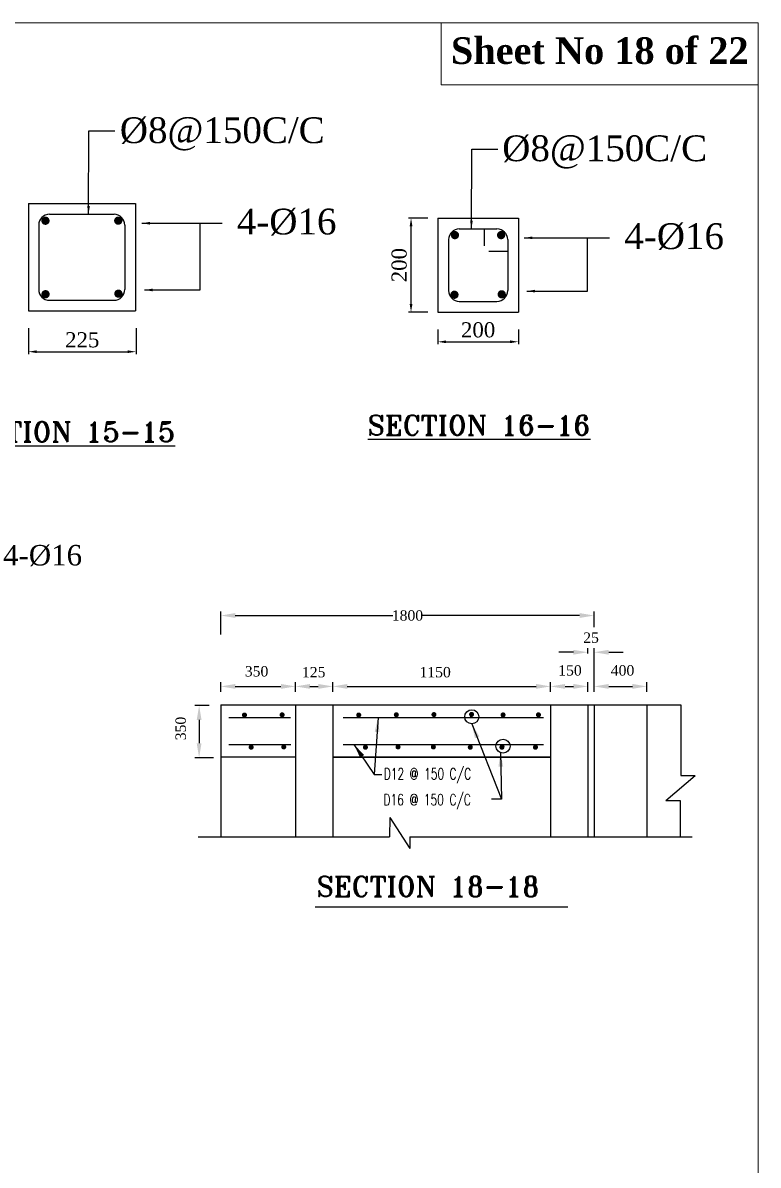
# Model space of a CAD drawing. Extents: x -545075 to 1728153, y -708141 to -305611.
# Drawn here: x 1157959 to 1175681, y -637099 to -609549 of the extents above; entities that cross this region are included whole.
import ezdxf

# ---------------------------------------------------------------- set-up
doc = ezdxf.new("R2010")
doc.units = 0
doc.header["$MEASUREMENT"] = 0
doc.layers.get('0').update_dxf_attribs({"linetype": 'CONTINUOUS'})
doc.layers.get('DEFPOINTS').update_dxf_attribs({"linetype": 'CONTINUOUS'})
doc.layers.add('LINE', color=7, linetype='CONTINUOUS')
doc.styles.add('BIG', font='ROMANT.SHX')
doc.styles.add('RS100', font='ROMANS', dxfattribs={"width": 0.7, "height": 100})
doc.styles.get("Standard").update_dxf_attribs({"font": 'times.ttf', "height": 250})
doc.styles.add('style1', font='times.ttf')
doc.dimstyles.new('3', dxfattribs={"dimtxt": 225, "dimasz": 350, "dimexe": 100, "dimexo": 25, "dimgap": 9, "dimtad": 0, "dimdec": 0, "dimzin": 0, "dimdsep": 46, "dimtxsty": 'Standard', "dimcen": 0, "dimclrt": 256, "dimadec": 0, "dimazin": 0, "dimtfac": 1, "dimtdec": 0, "dimtofl": 0, "dimtmove": 2, "dimatfit": 3, "dimfxl": 1, "dimtolj": 1, "dimtzin": 0, "dimarcsym": 0})
doc.dimstyles.get("Standard").update_dxf_attribs({"dimtxt": 75, "dimasz": 75, "dimexe": 60, "dimexo": 60, "dimgap": 100, "dimtad": 1, "dimdec": 0, "dimzin": 0, "dimdsep": 46, "dimtxsty": 'style1', "dimcen": 0.09, "dimclrd": 5, "dimclre": 5, "dimadec": 0, "dimazin": 0, "dimtfac": 1, "dimtdec": 0, "dimtofl": 0, "dimtmove": 0, "dimatfit": 3, "dimfxl": 1, "dimtolj": 1, "dimtzin": 0, "dimarcsym": 0})

# ---------------------------------------------------------------- blocks, each defined once
blk = doc.blocks.new('*D76')
at = {"layer": 'DEFPOINTS', "color": 0, "lineweight": -2}
for p in [(1171579, -624781), (1171729, -624729), (1171729, -625576)]:
    blk.add_point(p, dxfattribs=at)
at = {"layer": 'LINE', "color": 0, "lineweight": -2}
for p, q in [((1171229, -624729), (1170879, -624729)), ((1171579, -624756), (1171579, -624629)), ((1171729, -625551), (1171729, -624629)), ((1172079, -624729), (1172429, -624729))]:
    blk.add_line(p, q, dxfattribs=at)
for points in [[(1171229, -624671), (1171229, -624787), (1171579, -624729)], [(1172079, -624671), (1172079, -624787), (1171729, -624729)]]:
    blk.add_solid(points, dxfattribs=at)
at = {"layer": 'LINE', "insert": (1171654, -624379), "char_height": 250, "attachment_point": 5}
blk.add_mtext('\\A1;25', dxfattribs=at)
blk = doc.blocks.new('*D77')
at = {"layer": 'DEFPOINTS', "color": 0, "lineweight": -2}
for p in [(1170679, -625553), (1165429, -625707), (1170679, -625707)]:
    blk.add_point(p, dxfattribs=at)
at = {"layer": 'LINE', "color": 0, "lineweight": -2}
for p, q in [((1165429, -625682), (1165429, -625453)), ((1165779, -625553), (1170329, -625553)), ((1170679, -625682), (1170679, -625453))]:
    blk.add_line(p, q, dxfattribs=at)
for points in [[(1165779, -625494), (1165779, -625611), (1165429, -625553)], [(1170329, -625494), (1170329, -625611), (1170679, -625553)]]:
    blk.add_solid(points, dxfattribs=at)
at = {"layer": 'LINE', "insert": (1167896, -625211), "char_height": 250, "attachment_point": 5}
blk.add_mtext('\\A1;1150', dxfattribs=at)
blk = doc.blocks.new('*D78')
at = {"layer": 'DEFPOINTS', "color": 0, "lineweight": -2}
for p in [(1162472, -626012), (1162207, -627274), (1162578, -627274)]:
    blk.add_point(p, dxfattribs=at)
at = {"layer": 'LINE', "color": 0, "lineweight": -2}
for p, q in [((1162447, -626012), (1162107, -626012)), ((1162207, -626362), (1162207, -626924)), ((1162553, -627274), (1162107, -627274))]:
    blk.add_line(p, q, dxfattribs=at)
for points in [[(1162149, -626362), (1162265, -626362), (1162207, -626012)], [(1162149, -626924), (1162265, -626924), (1162207, -627274)]]:
    blk.add_solid(points, dxfattribs=at)
at = {"layer": 'LINE', "insert": (1161764, -626568), "char_height": 250, "attachment_point": 5, "rotation": 90}
blk.add_mtext('\\A1;350', dxfattribs=at)
blk = doc.blocks.new('*D79')
at = {"layer": 'DEFPOINTS', "color": 0, "lineweight": -2}
for p in [(1164529, -625553), (1162729, -625707), (1164529, -625707)]:
    blk.add_point(p, dxfattribs=at)
at = {"layer": 'LINE', "color": 0, "lineweight": -2}
for p, q in [((1162729, -625682), (1162729, -625453)), ((1163079, -625553), (1164179, -625553)), ((1164529, -625682), (1164529, -625453))]:
    blk.add_line(p, q, dxfattribs=at)
for points in [[(1163079, -625494), (1163079, -625611), (1162729, -625553)], [(1164179, -625494), (1164179, -625611), (1164529, -625553)]]:
    blk.add_solid(points, dxfattribs=at)
at = {"layer": 'LINE', "insert": (1163592, -625190), "char_height": 250, "attachment_point": 5}
blk.add_mtext('\\A1;350', dxfattribs=at)
blk = doc.blocks.new('*D80')
at = {"layer": 'DEFPOINTS', "color": 0, "lineweight": -2}
for p in [(1165429, -625553), (1164529, -625707), (1165429, -625707)]:
    blk.add_point(p, dxfattribs=at)
at = {"layer": 'LINE', "color": 0, "lineweight": -2}
for p, q in [((1164529, -625682), (1164529, -625453)), ((1164879, -625553), (1165079, -625553)), ((1165429, -625682), (1165429, -625453))]:
    blk.add_line(p, q, dxfattribs=at)
for points in [[(1164879, -625494), (1164879, -625611), (1164529, -625553)], [(1165079, -625494), (1165079, -625611), (1165429, -625553)]]:
    blk.add_solid(points, dxfattribs=at)
at = {"layer": 'LINE', "insert": (1164969, -625211), "char_height": 250, "attachment_point": 5}
blk.add_mtext('\\A1;125', dxfattribs=at)
blk = doc.blocks.new('*D81')
at = {"layer": 'DEFPOINTS', "color": 0, "lineweight": -2}
for p in [(1171579, -625553), (1170679, -625707), (1171579, -625707)]:
    blk.add_point(p, dxfattribs=at)
at = {"layer": 'LINE', "color": 0, "lineweight": -2}
for p, q in [((1170679, -625682), (1170679, -625453)), ((1171029, -625553), (1171229, -625553)), ((1171579, -625682), (1171579, -625453))]:
    blk.add_line(p, q, dxfattribs=at)
for points in [[(1171029, -625494), (1171029, -625611), (1170679, -625553)], [(1171229, -625494), (1171229, -625611), (1171579, -625553)]]:
    blk.add_solid(points, dxfattribs=at)
at = {"layer": 'LINE', "insert": (1171146, -625168), "char_height": 250, "attachment_point": 5}
blk.add_mtext('\\A1;150', dxfattribs=at)
blk = doc.blocks.new('*D82')
at = {"layer": 'DEFPOINTS', "color": 0, "lineweight": -2}
for p in [(1173001, -625553), (1171729, -625707), (1173001, -625707)]:
    blk.add_point(p, dxfattribs=at)
at = {"layer": 'LINE', "color": 0, "lineweight": -2}
for p, q in [((1171729, -625682), (1171729, -625453)), ((1172079, -625553), (1172651, -625553)), ((1173001, -625682), (1173001, -625453))]:
    blk.add_line(p, q, dxfattribs=at)
for points in [[(1172079, -625494), (1172079, -625611), (1171729, -625553)], [(1172651, -625494), (1172651, -625611), (1173001, -625553)]]:
    blk.add_solid(points, dxfattribs=at)
at = {"layer": 'LINE', "insert": (1172413, -625168), "char_height": 250, "attachment_point": 5}
blk.add_mtext('\\A1;400', dxfattribs=at)
blk = doc.blocks.new('*D122')
at = {"layer": 'DEFPOINTS', "color": 0, "lineweight": -2}
for p in [(1158094, -616856), (1160686, -616856), (1160686, -617480)]:
    blk.add_point(p, dxfattribs=at)
at = {"layer": 'LINE', "lineweight": -2}
for p, q in [((1158094, -616916), (1158094, -617540)), ((1160686, -616916), (1160686, -617540)), ((1158294, -617480), (1160486, -617480))]:
    blk.add_line(p, q, dxfattribs=at)
for points in [[(1158294, -617447), (1158294, -617513), (1158094, -617480)], [(1160486, -617447), (1160486, -617513), (1160686, -617480)]]:
    blk.add_solid(points, dxfattribs=at)
at = {"layer": 'LINE', "color": 0, "insert": (1159390, -617195), "char_height": 50, "attachment_point": 5, "style": 'style1'}
blk.add_mtext('\\A1;{\\H7.292x;225}', dxfattribs=at)
blk = doc.blocks.new('*D123')
at = {"layer": 'DEFPOINTS', "color": 0, "lineweight": -2}
for p in [(1167315, -614258), (1167779, -614258), (1167779, -616526)]:
    blk.add_point(p, dxfattribs=at)
at = {"layer": 'LINE', "lineweight": -2}
for p, q in [((1167719, -614258), (1167255, -614258)), ((1167315, -616326), (1167315, -614458)), ((1167719, -616526), (1167255, -616526))]:
    blk.add_line(p, q, dxfattribs=at)
for points in [[(1167282, -614458), (1167349, -614458), (1167315, -614258)], [(1167282, -616326), (1167349, -616326), (1167315, -616526)]]:
    blk.add_solid(points, dxfattribs=at)
at = {"layer": 'LINE', "color": 0, "insert": (1167030, -615392), "char_height": 50, "attachment_point": 5, "rotation": 90, "style": 'style1'}
blk.add_mtext('\\A1;{\\H7.292x;200}', dxfattribs=at)
blk = doc.blocks.new('*D124')
at = {"layer": 'DEFPOINTS', "color": 0, "lineweight": -2}
for p in [(1167960, -616886), (1169904, -616886), (1169904, -617241)]:
    blk.add_point(p, dxfattribs=at)
at = {"layer": 'LINE', "lineweight": -2}
for p, q in [((1167960, -616946), (1167960, -617301)), ((1169904, -616946), (1169904, -617301)), ((1168160, -617241), (1169704, -617241))]:
    blk.add_line(p, q, dxfattribs=at)
for points in [[(1168160, -617208), (1168160, -617274), (1167960, -617241)], [(1169704, -617208), (1169704, -617274), (1169904, -617241)]]:
    blk.add_solid(points, dxfattribs=at)
at = {"layer": 'LINE', "color": 0, "insert": (1168932, -616955), "char_height": 50, "attachment_point": 5, "style": 'style1'}
blk.add_mtext('\\A1;{\\H7.292x;200}', dxfattribs=at)
blk = doc.blocks.new('*D549')
at = {"layer": 'DEFPOINTS', "color": 0, "linetype": 'ByBlock', "lineweight": -2}
for p in [(1171729, -623843), (1171729, -624150), (1162729, -624326)]:
    blk.add_point(p, dxfattribs=at)
at = {"layer": 'LINE', "color": 0, "linetype": 'ByBlock', "lineweight": -2}
for p, q in [((1162729, -624301), (1162729, -623743)), ((1171729, -624125), (1171729, -623743)), ((1163079, -623843), (1166879, -623843)), ((1171379, -623843), (1167579, -623843))]:
    blk.add_line(p, q, dxfattribs=at)
for points in [[(1163079, -623784), (1163079, -623901), (1162729, -623843)], [(1171379, -623784), (1171379, -623901), (1171729, -623843)]]:
    blk.add_solid(points, dxfattribs=at)
at = {"layer": 'LINE', "linetype": 'ByBlock', "lineweight": -2, "insert": (1167229, -623843), "char_height": 250, "attachment_point": 5}
blk.add_mtext('\\A1;1800', dxfattribs=at)

msp = doc.modelspace()

# ---------------------------------------------------------------- linework, layer by layer
at = {"color": 7, "linetype": 'ByBlock', "lineweight": 20}
msp.add_lwpolyline([(1102269.689, -661461.155), (1102269.689, -609548.615), (1175681.362, -609548.615), (1175681.362, -661461.155), (1102269.689, -661461.155)], close=True, dxfattribs=at)
at = {"layer": 'LINE'}
for p, q in [((1158094.351, -613906.271), (1160674.687, -613906.271)), ((1158094.351, -613906.271), (1158094.351, -616498.271)), ((1160674.687, -613906.271), (1160674.687, -616498.271)), ((1158601.087, -614165.471), (1160156.287, -614165.471)), ((1167960.188, -614258.12), (1169904.188, -614258.12)), ((1167960.188, -614258.12), (1167960.188, -616526.12)), ((1169904.188, -614258.12), (1169904.188, -616526.12)), ((1158341.887, -614424.671), (1158341.887, -615979.871)), ((1160415.487, -614424.671), (1160415.487, -615979.871)), ((1168478.588, -614517.32), (1169385.788, -614517.32)), ((1169076.12, -614519.936), (1169076.12, -614929.796)), ((1168219.388, -614776.52), (1168219.388, -616007.72)), ((1169644.988, -614776.52), (1169644.988, -616007.72)), ((1169645.963, -615066.545), (1169187.208, -615066.545)), ((1158601.087, -616239.071), (1160156.287, -616239.071)), ((1168478.588, -616266.92), (1169385.788, -616266.92)), ((1158094.351, -616498.271), (1160674.687, -616498.271)), ((1167960.188, -616526.12), (1169904.188, -616526.12)), ((1162728.604, -625995.874), (1162728.604, -629179.425)), ((1162728.604, -625995.874), (1173815.718, -625995.874)), ((1164528.604, -625995.874), (1164528.604, -629179.425)), ((1165428.604, -625995.874), (1165428.604, -629179.425)), ((1170678.604, -625995.874), (1170678.604, -629179.425)), ((1171578.604, -625995.874), (1171578.604, -629179.425)), ((1171728.604, -625995.874), (1171728.604, -629179.425)), ((1173000.955, -625995.874), (1173000.955, -629179.425)), ((1173815.718, -625995.874), (1173815.718, -627699.596)), ((1162922.019, -626301.566), (1164409.019, -626301.566)), ((1165675.634, -626301.566), (1170505.634, -626301.566)), ((1162922.019, -626951.352), (1164420.019, -626951.352)), ((1165675.634, -626951.352), (1170505.634, -626951.352)), ((1164528.604, -627258.302), (1162728.604, -627258.302)), ((1165428.604, -627258.302), (1170678.604, -627258.302)), ((1170678.604, -627258.302), (1165428.604, -627258.302)), ((1173455.747, -628304.51), (1174159.544, -627699.596)), ((1173815.718, -627699.596), (1174159.544, -627699.596)), ((1173455.747, -628304.51), (1173799.574, -628304.51)), ((1173799.574, -628304.51), (1173799.574, -629179.425)), ((1166807.342, -628717.083), (1166799.632, -629179.425)), ((1166807.342, -628717.083), (1167285.658, -629464.841)), ((1162187.453, -629179.425), (1166799.632, -629179.425)), ((1167285.658, -629179.425), (1167285.658, -629464.841)), ((1167285.658, -629179.425), (1174092.094, -629179.425))]:
    msp.add_line(p, q, dxfattribs=at)
at = {"layer": 'LINE', "lineweight": 9}
msp.add_lwpolyline([(1175681.362, -609548.615), (1168044.823, -609548.615), (1168044.823, -611046.598), (1175681.362, -611046.598)], close=True, dxfattribs=at)
at = {"layer": 'LINE', "const_width": 99.533}
for points in [[(1158453.253, -614321.539, 1), (1158552.786, -614321.539, 1)], [(1160208.253, -614319.539, 1), (1160307.786, -614319.539, 1)], [(1168323.253, -614668.301, 1), (1168422.786, -614668.301, 1)], [(1169436.376, -614668.301, 1), (1169535.909, -614668.301, 1)], [(1158455.253, -616093.539, 1), (1158554.786, -616093.539, 1)], [(1160212.253, -616080.539, 1), (1160311.786, -616080.539, 1)], [(1168311.253, -616106.539, 1), (1168410.786, -616106.539, 1)], [(1169451.253, -616095.539, 1), (1169550.786, -616095.539, 1)]]:
    msp.add_lwpolyline(points, format="xyb", close=True, dxfattribs=at)
at = {"layer": 'LINE', "color": 0, "lineweight": 13, "const_width": 60.48}
for points in [[(1163270.167, -626242.539, 1), (1163330.647, -626242.539, 1)], [(1164176.822, -626237.389, 1), (1164237.302, -626237.389, 1)], [(1166023.781, -626242.539, 1), (1166084.261, -626242.539, 1)], [(1166930.436, -626237.389, 1), (1166990.916, -626237.389, 1)], [(1167836.948, -626232.238, 1), (1167897.428, -626232.238, 1)], [(1168743.602, -626227.088, 1), (1168804.082, -626227.088, 1)], [(1169502.861, -626239.474, 1), (1169563.341, -626239.474, 1)], [(1170355.434, -626237.389, 1), (1170415.914, -626237.389, 1)], [(1163431.479, -627020.708, 1), (1163491.959, -627020.708, 1)], [(1164217.058, -627012.743, 1), (1164277.538, -627012.743, 1)], [(1166185.093, -627020.708, 1), (1166245.573, -627020.708, 1)], [(1166970.673, -627012.743, 1), (1167031.153, -627012.743, 1)], [(1167822.3, -627012.824, 1), (1167882.78, -627012.824, 1)], [(1168712.781, -627020.708, 1), (1168773.261, -627020.708, 1)], [(1169474.781, -627020.708, 1), (1169535.261, -627020.708, 1)], [(1170283.781, -627020.708, 1), (1170344.261, -627020.708, 1)]]:
    msp.add_lwpolyline(points, format="xyb", close=True, dxfattribs=at)
at = {"layer": 'LINE'}
for points in [[(1163325.155, -626267.289, -1), (1163275.655, -626267.289, -1)], [(1163285.517, -626282.459, 1), (1163330.517, -626282.459, 1)], [(1164231.81, -626262.139, -1), (1164182.31, -626262.139, -1)], [(1164184.56, -626259.889, 1), (1164229.56, -626259.889, 1)], [(1166078.769, -626267.289, -1), (1166029.269, -626267.289, -1)], [(1166039.131, -626282.459, 1), (1166084.131, -626282.459, 1)], [(1166985.424, -626262.139, -1), (1166935.924, -626262.139, -1)], [(1166938.174, -626259.889, 1), (1166983.174, -626259.889, 1)], [(1168743.994, -626265.939, 1), (1168788.994, -626265.939, 1)], [(1163486.467, -627045.458, -1), (1163436.967, -627045.458, -1)], [(1163439.217, -626998.208, 1), (1163484.217, -626998.208, 1)], [(1164224.796, -627012.743, 1), (1164269.796, -627012.743, 1)], [(1166240.082, -627045.458, -1), (1166190.582, -627045.458, -1)], [(1166192.832, -626998.208, 1), (1166237.832, -626998.208, 1)], [(1166978.411, -627012.743, 1), (1167023.411, -627012.743, 1)], [(1167847.144, -626998.208, 1), (1167892.144, -626998.208, 1)], [(1168743.994, -626998.208, 1), (1168788.994, -626998.208, 1)], [(1169513.579, -626998.208, 1), (1169558.579, -626998.208, 1)], [(1170307.42, -626998.208, 1), (1170352.42, -626998.208, 1)]]:
    msp.add_lwpolyline(points, format="xyb", close=True, dxfattribs=at)
msp.add_lwpolyline([(1171094.638, -630880.785), (1165004.208, -630880.785)], dxfattribs=at)
for centre in [(1168779.437, -626284.944), (1169531.684, -626993.797)]:
    msp.add_circle(centre, 169.602, dxfattribs=at)
for centre, start, end in [((1158601.087, -614424.671), 90, 180), ((1160156.287, -614424.671), 0, 90), ((1168478.588, -614776.52), 90, 180), ((1169385.788, -614776.52), 0, 90), ((1158601.087, -615979.871), 180, 270), ((1160156.287, -615979.871), 270, 0), ((1168478.588, -616007.72), 180, 270), ((1169385.788, -616007.72), 270, 0)]:
    msp.add_arc(centre, 259.2, start, end, dxfattribs=at)

# ---------------------------------------------------------------- texts
at = {"layer": 'LINE', "style": 'RS100', "width": 0.7}
for s, p in [('D12 @ 150 C/C', (1166656.109, -627796.816)), ('D16 @ 150 C/C', (1166650.933, -628420.323))]:
    msp.add_text(s, height=270, dxfattribs=at).set_placement(p)
at = {"layer": 'LINE', "style": 'BIG'}
msp.add_text('SECTION 18-18', height=480, dxfattribs=at).set_placement((1165038.394, -630617.786))
at = {"layer": 'LINE', "color": 7, "lineweight": 9, "insert": (1168275.009, -609896.806), "char_height": 643.12085, "width": 23100.69209, "attachment_point": 1}
msp.add_mtext('{\\fTimes New Roman|b1|i0|c0|p18;Sheet No 18 of 22}', dxfattribs=at)
at = {"layer": 'LINE', "char_height": 622.08, "attachment_point": 5}
for s, insert in [('%%C8@150C/C', (1162764.787, -612227.931)), ('%%C8@150C/C', (1171982.624, -612664.021)), ('4-%%C16', (1164317.005, -614353.882)), ('4-%%C16', (1173657.765, -614705.732))]:
    msp.add_mtext(s, dxfattribs=dict(at, insert=insert))
at = {"layer": 'LINE', "char_height": 480, "attachment_point": 4, "style": 'BIG'}
for s, insert in [('{\\LSECTION 16-16 }', (1166269.695, -619255)), ('{\\LSECTION 15-15 }', (1156259.277, -619414.666))]:
    msp.add_mtext(s, dxfattribs=dict(at, insert=insert))
at = {"layer": 'LINE', "lineweight": 13, "insert": (1158434.099, -622398.272), "char_height": 493.18, "attachment_point": 5}
msp.add_mtext('4-%%C16', dxfattribs=at)

# ---------------------------------------------------------------- dimensions: what is measured, and where the dimension line sits
at = {"layer": 'LINE'}
dim = msp.add_linear_dim(base=(1167315.233, -614258.12), p1=(1167779.041, -616526.12), p2=(1167779.041, -614258.12), angle=90, text='{\\H7.292x;200}', dimstyle='Standard', override={"dimtxt": 50, "dimasz": 200, "dimclrd": 256, "dimclre": 256, "dimfxl": 4}, dxfattribs=at)
dim.commit()
dim.dimension.update_dxf_attribs({"geometry": '*D123', "text_midpoint": (1167029.778, -615392.12)})
for base, p1, p2, text, dimstyle, override, picture, middle in [((1160686.351, -617480.102), (1158094.351, -616856.118), (1160686.351, -616856.118), '{\\H7.292x;225}', 'Standard', {"dimtxt": 50, "dimasz": 200, "dimclrd": 256, "dimclre": 256, "dimfxl": 4}, '*D122', (1159390.351, -617194.647)), ((1169904.188, -617240.871), (1167960.188, -616886.187), (1169904.188, -616886.187), '{\\H7.292x;200}', 'Standard', {"dimtxt": 50, "dimasz": 200, "dimclrd": 256, "dimclre": 256, "dimfxl": 4}, '*D124', (1168932.188, -616955.417)), ((1171728.604, -624728.883), (1171578.604, -624781.131), (1171728.604, -625575.623), '25', '3', {"dimtxt": 350, "dimgap": 0, "dimclrd": 0, "dimclre": 0}, '*D76', (1171653.604, -624378.883))]:
    dim = msp.add_linear_dim(base=base, p1=p1, p2=p2, text=text, dimstyle=dimstyle, override=override, dxfattribs=at)
    dim.commit()
    dim.dimension.update_dxf_attribs({"geometry": picture, "text_midpoint": middle})
at = {"layer": 'LINE', "color": 0, "linetype": 'ByBlock', "lineweight": -2}
dim = msp.add_linear_dim(base=(1171728.604, -623842.578), p1=(1162728.604, -624325.578), p2=(1171728.604, -624149.578), text='1800', dimstyle='3', dxfattribs=at)
dim.commit()
dim.dimension.update_dxf_attribs({"geometry": '*D549', "text_midpoint": (1167228.604, -623842.578)})
at = {"layer": 'LINE'}
for base, p1, p2, text, picture, middle in [((1164528.604, -625552.539), (1162728.604, -625707.446), (1164528.604, -625707.446), '350', '*D79', (1163591.882, -625189.942)), ((1165428.604, -625552.539), (1164528.604, -625707.446), (1165428.604, -625707.446), '125', '*D80', (1164969.25, -625211.441)), ((1170678.604, -625552.539), (1165428.604, -625707.446), (1170678.604, -625707.446), '1150', '*D77', (1167896.156, -625211.441)), ((1171578.604, -625552.539), (1170678.604, -625707.446), (1171578.604, -625707.446), '150', '*D81', (1171145.883, -625168.442)), ((1173000.955, -625552.539), (1171728.604, -625707.446), (1173000.955, -625707.446), '400', '*D82', (1172412.851, -625168.442))]:
    dim = msp.add_linear_dim(base=base, p1=p1, p2=p2, text=text, dimstyle='3', override={"dimtxt": 350, "dimgap": 0, "dimclrd": 0, "dimclre": 0}, dxfattribs=at)
    dim.commit()
    dim.dimension.update_dxf_attribs({"geometry": picture, "text_midpoint": middle, "dimtype": 160})
dim = msp.add_linear_dim(base=(1162207.011, -627274.302), p1=(1162472.028, -626011.874), p2=(1162577.624, -627274.302), angle=90, text='350', dimstyle='3', override={"dimtxt": 350, "dimgap": 0, "dimclrd": 0, "dimclre": 0}, dxfattribs=at)
dim.commit()
dim.dimension.update_dxf_attribs({"geometry": '*D78', "text_midpoint": (1161763.638, -626568.028), "dimtype": 160})

# ---------------------------------------------------------------- leaders
for points, dimstyle, override in [([(1159540.687, -614165.471), (1159548.434, -612155.866), (1160174.664, -612155.866)], 'Standard', {"dimtxt": 50, "dimasz": 200, "dimclrd": 256, "dimclre": 256, "dimfxl": 4}), ([(1168770.188, -614517.32), (1168777.935, -612591.955), (1169404.165, -612591.955)], 'Standard', {"dimtxt": 50, "dimasz": 200, "dimclrd": 256, "dimclre": 256, "dimfxl": 4}), ([(1160823.499, -614381.765), (1162759.149, -614381.765)], 'Standard', {"dimtxt": 50, "dimasz": 200, "dimclrd": 256, "dimclre": 256, "dimfxl": 4}), ([(1160888.465, -615991.3), (1162230.328, -615991.3), (1162230.328, -614381.765)], 'Standard', {"dimtxt": 50, "dimasz": 200, "dimclrd": 256, "dimclre": 256, "dimfxl": 4}), ([(1170041.336, -614733.614), (1172099.909, -614733.614)], 'Standard', {"dimtxt": 50, "dimasz": 200, "dimclrd": 256, "dimclre": 256, "dimfxl": 4}), ([(1170106.302, -616019.149), (1171571.088, -616019.149), (1171571.088, -614733.614)], 'Standard', {"dimtxt": 50, "dimasz": 200, "dimclrd": 256, "dimclre": 256, "dimfxl": 4}), ([(1166519.604, -626301.566), (1166429.605, -627674.806), (1166566.052, -627674.806)], '3', {"dimgap": 9, "dimtad": 0, "dimfxl": 4}), ([(1168779.437, -626454.546), (1169497.734, -628272.578)], '3', {"dimgap": 9, "dimtad": 0, "dimfxl": 700}), ([(1165940.009, -626951.352), (1166429.605, -627674.806), (1166610.829, -627674.806)], '3', {"dimgap": 9, "dimtad": 0, "dimfxl": 4}), ([(1169471.133, -627140.998), (1169497.734, -628272.578), (1169250.547, -628272.578)], '3', {"dimgap": 9, "dimtad": 0, "dimfxl": 4})]:
    msp.add_leader(points, dimstyle=dimstyle, override=override, dxfattribs=at)

doc.saveas('drawing.dxf')
